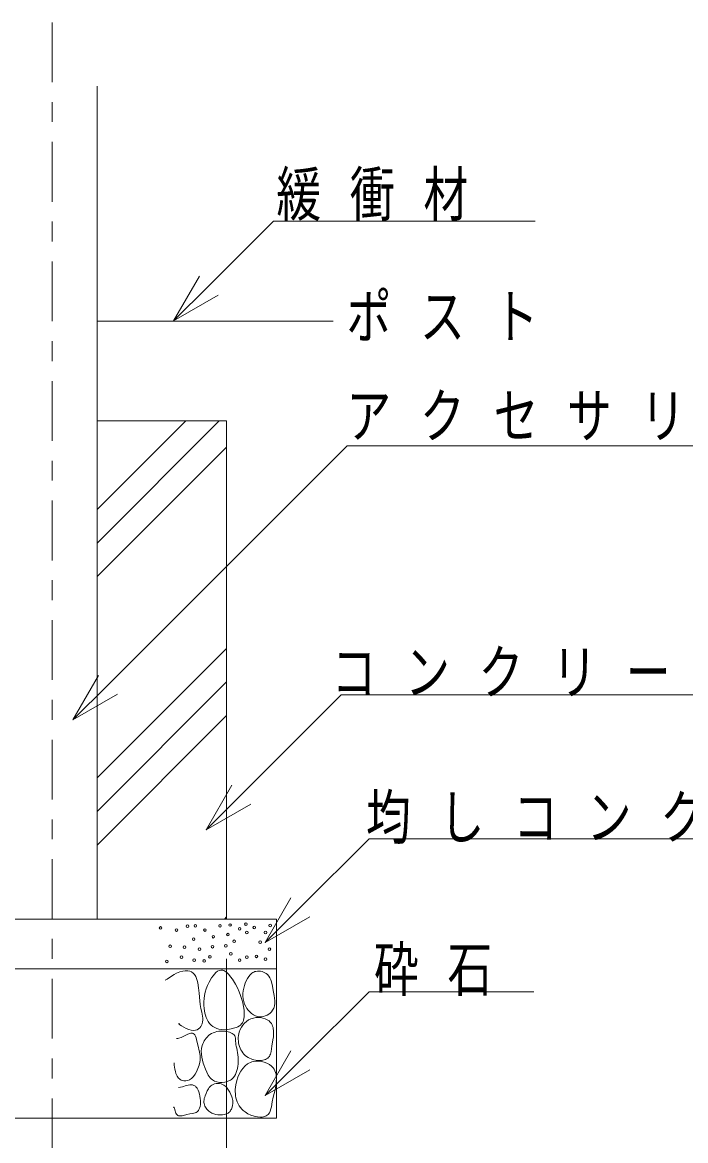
# Model space of a CAD drawing. Units: millimetres on the paper. Extents: x 0 to 420, y -594 to 297.
# Drawn here: x 337.8 to 371, y -413.5 to -357.4 of the extents above; entities that cross this region are included whole.
import ezdxf

# ---------------------------------------------------------------- set-up
doc = ezdxf.new("R2010")
doc.units = ezdxf.units.MM
doc.linetypes.add('USER2', pattern=[6, 3, -1, 1, -1])
for name, color, linetype, lineweight in [('0_2', 7, 'Continuous', 13), ('2D_DIMENSION', 7, 'Continuous', 13), ('3D_GLINE', 7, 'Continuous', 13), ('FOOTING_C', 7, 'USER2', 13), ('HAT', 7, 'Continuous', 13), ('TEXT', 7, 'Continuous', 13)]:
    doc.layers.add(name, color=color, linetype=linetype, lineweight=lineweight)
doc.styles.add('ＭＳ ゴシック', font='')
doc.styles.get('ＭＳ ゴシック').set_extended_font_data('MS Gothic')

msp = doc.modelspace()

# ---------------------------------------------------------------- linework, layer by layer
at = {"layer": '0_2'}
for p, q in [((341.508, -360.595), (341.508, -402.4)), ((341.508, -377.4), (348.008, -377.4)), ((342.433, -377.4), (348.008, -377.4)), ((348.008, -377.4), (348.008, -402.4)), ((328.008, -402.4), (350.508, -402.4)), ((350.508, -402.4), (350.508, -412.4)), ((328.008, -404.9), (350.508, -404.9)), ((328.008, -412.4), (350.508, -412.4))]:
    msp.add_line(p, q, dxfattribs=at)
at = {"layer": '2D_DIMENSION'}
msp.add_line((348.008, -404.4), (348.008, -423.4), dxfattribs=at)
at = {"layer": '3D_GLINE'}
msp.add_line((341.508, -372.4), (353.349, -372.4), dxfattribs=at)
at = {"layer": 'FOOTING_C'}
msp.add_line((339.258, -357.4), (339.258, -414.9), dxfattribs=at)
at = {"layer": 'HAT'}
for p, q in [((341.508, -381.849), (345.957, -377.4)), ((341.508, -383.533), (347.64, -377.4)), ((341.508, -385.216), (348.008, -378.716)), ((341.508, -395.319), (348.008, -388.819)), ((341.508, -397.003), (348.008, -390.503)), ((341.508, -398.687), (348.008, -392.187)), ((347.897, -402.4), (348.008, -402.289)), ((345.242, -405.266), (345.371, -405.19)), ((345.371, -405.19), (345.499, -405.123)), ((345.499, -405.123), (345.659, -405.055)), ((345.659, -405.055), (345.805, -405.012)), ((345.805, -405.012), (345.936, -404.993)), ((345.936, -404.993), (346.055, -404.996)), ((346.055, -404.996), (346.159, -405.018)), ((346.159, -405.018), (346.251, -405.059)), ((346.251, -405.059), (346.33, -405.115)), ((346.33, -405.115), (346.397, -405.187)), ((346.397, -405.187), (346.455, -405.277)), ((347.396, -405.167), (347.324, -405.258)), ((347.472, -405.088), (347.396, -405.167)), ((347.55, -405.025), (347.472, -405.088)), ((347.631, -404.982), (347.55, -405.025)), ((347.713, -404.962), (347.631, -404.982)), ((347.763, -404.963), (347.713, -404.962)), ((347.814, -404.973), (347.763, -404.963)), ((347.864, -404.991), (347.814, -404.973)), ((347.915, -405.017), (347.864, -404.991)), ((348.015, -405.089), (347.915, -405.017)), ((348.112, -405.184), (348.015, -405.089)), ((348.206, -405.295), (348.112, -405.184)), ((349.192, -405.195), (349.116, -405.284)), ((349.278, -405.12), (349.192, -405.195)), ((349.324, -405.089), (349.278, -405.12)), ((349.373, -405.063), (349.324, -405.089)), ((349.424, -405.042), (349.373, -405.063)), ((349.477, -405.027), (349.424, -405.042)), ((349.551, -405.016), (349.477, -405.027)), ((349.628, -405.014), (349.551, -405.016)), ((349.706, -405.023), (349.628, -405.014)), ((349.783, -405.04), (349.706, -405.023)), ((349.858, -405.065), (349.783, -405.04)), ((349.929, -405.099), (349.858, -405.065)), ((349.995, -405.139), (349.929, -405.099)), ((350.055, -405.187), (349.995, -405.139)), ((350.125, -405.265), (350.055, -405.187)), ((344.921, -405.476), (345.017, -405.411)), ((345.017, -405.411), (345.242, -405.266)), ((346.455, -405.277), (346.501, -405.379)), ((346.501, -405.379), (346.537, -405.491)), ((346.537, -405.491), (346.564, -405.61)), ((346.564, -405.61), (346.6, -405.862)), ((347.055, -405.741), (346.989, -405.906)), ((347.135, -405.572), (347.055, -405.741)), ((347.256, -405.359), (347.135, -405.572)), ((347.324, -405.258), (347.256, -405.359)), ((348.294, -405.416), (348.206, -405.295)), ((348.451, -405.668), (348.294, -405.416)), ((348.554, -405.861), (348.451, -405.668)), ((348.9, -405.732), (348.862, -405.871)), ((348.941, -405.613), (348.9, -405.732)), ((348.991, -405.497), (348.941, -405.613)), ((349.049, -405.386), (348.991, -405.497)), ((349.116, -405.284), (349.049, -405.386)), ((350.181, -405.354), (350.125, -405.265)), ((350.224, -405.452), (350.181, -405.354)), ((350.258, -405.555), (350.224, -405.452)), ((350.305, -405.773), (350.258, -405.555)), ((346.6, -405.862), (346.622, -406.117)), ((346.622, -406.117), (346.657, -406.507)), ((346.899, -406.231), (346.875, -406.393)), ((346.937, -406.069), (346.899, -406.231)), ((346.989, -405.906), (346.937, -406.069)), ((348.638, -406.047), (348.554, -405.861)), ((348.709, -406.236), (348.638, -406.047)), ((348.771, -406.438), (348.709, -406.236)), ((348.823, -406.145), (348.822, -406.28)), ((348.822, -406.28), (348.836, -406.412)), ((348.836, -406.009), (348.823, -406.145)), ((348.862, -405.871), (348.836, -406.009)), ((350.343, -405.989), (350.305, -405.773)), ((350.39, -406.243), (350.343, -405.989)), ((350.408, -406.374), (350.39, -406.243)), ((346.657, -406.507), (346.683, -406.696)), ((346.683, -406.696), (346.718, -406.887)), ((346.718, -406.887), (346.762, -407.081)), ((346.875, -406.393), (346.864, -406.555)), ((346.864, -406.555), (346.865, -406.719)), ((346.865, -406.719), (346.878, -406.887)), ((346.878, -406.887), (346.917, -407.117)), ((348.816, -406.607), (348.771, -406.438)), ((348.854, -406.786), (348.816, -406.607)), ((348.836, -406.412), (348.863, -406.542)), ((348.882, -406.967), (348.854, -406.786)), ((348.863, -406.542), (348.906, -406.668)), ((348.906, -406.668), (348.964, -406.791)), ((348.964, -406.791), (349.024, -406.888)), ((349.024, -406.888), (349.094, -406.98)), ((350.342, -406.93), (350.367, -406.875)), ((350.367, -406.875), (350.386, -406.817)), ((350.386, -406.817), (350.401, -406.758)), ((350.401, -406.758), (350.417, -406.634)), ((350.418, -406.505), (350.408, -406.374)), ((350.417, -406.634), (350.418, -406.505)), ((346.762, -407.081), (346.8, -407.276)), ((346.8, -407.276), (346.81, -407.373)), ((346.81, -407.373), (346.813, -407.469)), ((346.917, -407.117), (346.946, -407.231)), ((346.946, -407.231), (346.984, -407.342)), ((346.984, -407.342), (347.03, -407.448)), ((347.03, -407.448), (347.086, -407.547)), ((348.857, -407.472), (348.876, -407.396)), ((348.876, -407.396), (348.888, -407.316)), ((348.895, -407.145), (348.882, -406.967)), ((348.888, -407.316), (348.895, -407.145)), ((349.094, -406.98), (349.173, -407.065)), ((349.224, -407.408), (349.108, -407.466)), ((349.173, -407.065), (349.26, -407.141)), ((349.285, -407.386), (349.224, -407.408)), ((349.26, -407.141), (349.354, -407.204)), ((349.349, -407.368), (349.285, -407.386)), ((349.467, -407.347), (349.349, -407.368)), ((349.354, -407.204), (349.454, -407.254)), ((349.454, -407.254), (349.56, -407.288)), ((349.589, -407.341), (349.467, -407.347)), ((349.56, -407.288), (349.67, -407.304)), ((349.711, -407.35), (349.589, -407.341)), ((349.67, -407.304), (349.762, -407.302)), ((349.83, -407.372), (349.711, -407.35)), ((349.762, -407.302), (349.855, -407.287)), ((349.943, -407.407), (349.83, -407.372)), ((349.855, -407.287), (349.946, -407.26)), ((350.047, -407.456), (349.943, -407.407)), ((349.946, -407.26), (350.034, -407.222)), ((350.034, -407.222), (350.116, -407.175)), ((350.116, -407.175), (350.191, -407.118)), ((350.191, -407.118), (350.257, -407.054)), ((350.257, -407.054), (350.311, -406.983)), ((350.311, -406.983), (350.342, -406.93)), ((345.608, -407.655), (345.611, -407.648)), ((345.616, -407.668), (345.608, -407.655)), ((345.611, -407.648), (345.659, -407.657)), ((345.666, -407.711), (345.616, -407.668)), ((345.749, -407.767), (345.666, -407.711)), ((345.858, -407.83), (345.749, -407.767)), ((345.982, -407.891), (345.858, -407.83)), ((346.111, -407.942), (345.982, -407.891)), ((346.237, -407.977), (346.111, -407.942)), ((346.346, -407.989), (346.237, -407.977)), ((346.443, -407.981), (346.346, -407.989)), ((346.528, -407.955), (346.443, -407.981)), ((346.601, -407.914), (346.528, -407.955)), ((346.663, -407.862), (346.601, -407.914)), ((346.713, -407.799), (346.663, -407.862)), ((346.753, -407.73), (346.713, -407.799)), ((346.782, -407.657), (346.753, -407.73)), ((346.804, -407.564), (346.782, -407.657)), ((346.813, -407.469), (346.804, -407.564)), ((347.086, -407.547), (347.153, -407.639)), ((347.153, -407.639), (347.231, -407.721)), ((347.231, -407.721), (347.317, -407.788)), ((347.317, -407.788), (347.413, -407.845)), ((347.413, -407.845), (347.515, -407.891)), ((347.515, -407.891), (347.623, -407.926)), ((347.623, -407.926), (347.734, -407.949)), ((347.734, -407.949), (347.846, -407.96)), ((347.846, -407.96), (347.957, -407.959)), ((347.957, -407.959), (348.066, -407.945)), ((348.066, -407.945), (348.238, -407.912)), ((348.238, -407.912), (348.412, -407.869)), ((348.412, -407.869), (348.495, -407.841)), ((348.495, -407.841), (348.573, -407.808)), ((348.573, -407.808), (348.645, -407.768)), ((348.689, -407.949), (348.643, -408.073)), ((348.645, -407.768), (348.707, -407.721)), ((348.749, -407.832), (348.689, -407.949)), ((348.707, -407.721), (348.757, -407.668)), ((348.821, -407.723), (348.749, -407.832)), ((348.757, -407.668), (348.799, -407.609)), ((348.799, -407.609), (348.832, -407.543)), ((348.906, -407.625), (348.821, -407.723)), ((348.832, -407.543), (348.857, -407.472)), ((349.002, -407.538), (348.906, -407.625)), ((349.108, -407.466), (349.002, -407.538)), ((350.139, -407.518), (350.047, -407.456)), ((350.179, -407.554), (350.139, -407.518)), ((350.215, -407.592), (350.179, -407.554)), ((350.256, -407.648), (350.215, -407.592)), ((350.289, -407.709), (350.256, -407.648)), ((350.316, -407.774), (350.289, -407.709)), ((350.335, -407.843), (350.316, -407.774)), ((350.349, -407.915), (350.335, -407.843)), ((350.358, -407.99), (350.349, -407.915)), ((350.362, -408.146), (350.358, -407.99)), ((345.499, -408.394), (345.554, -408.39)), ((345.554, -408.39), (345.611, -408.38)), ((345.611, -408.38), (345.726, -408.342)), ((345.726, -408.342), (345.956, -408.233)), ((345.956, -408.233), (346.065, -408.18)), ((346.065, -408.18), (346.166, -408.141)), ((346.166, -408.141), (346.213, -408.129)), ((346.213, -408.129), (346.256, -408.123)), ((346.256, -408.123), (346.297, -408.126)), ((346.297, -408.126), (346.333, -408.138)), ((346.333, -408.138), (346.378, -408.171)), ((346.378, -408.171), (346.416, -408.221)), ((346.416, -408.221), (346.448, -408.286)), ((346.448, -408.286), (346.475, -408.362)), ((346.475, -408.362), (346.519, -408.535)), ((346.519, -408.535), (346.558, -408.715)), ((346.886, -408.515), (346.845, -408.59)), ((346.932, -408.443), (346.886, -408.515)), ((346.984, -408.374), (346.932, -408.443)), ((347.041, -408.311), (346.984, -408.374)), ((347.102, -408.253), (347.041, -408.311)), ((347.167, -408.202), (347.102, -408.253)), ((347.249, -408.15), (347.167, -408.202)), ((347.335, -408.108), (347.249, -408.15)), ((347.426, -408.075), (347.335, -408.108)), ((347.522, -408.052), (347.426, -408.075)), ((347.621, -408.037), (347.522, -408.052)), ((347.723, -408.03), (347.621, -408.037)), ((347.829, -408.032), (347.723, -408.03)), ((347.937, -408.041), (347.829, -408.032)), ((348.086, -408.067), (347.937, -408.041)), ((348.157, -408.086), (348.086, -408.067)), ((348.225, -408.11), (348.157, -408.086)), ((348.286, -408.14), (348.225, -408.11)), ((348.34, -408.175), (348.286, -408.14)), ((348.385, -408.217), (348.34, -408.175)), ((348.418, -408.266), (348.385, -408.217)), ((348.44, -408.32), (348.418, -408.266)), ((348.451, -408.381), (348.44, -408.32)), ((348.458, -408.512), (348.451, -408.381)), ((348.461, -408.649), (348.458, -408.512)), ((348.594, -408.342), (348.591, -408.433)), ((348.591, -408.433), (348.595, -408.525)), ((348.604, -408.251), (348.594, -408.342)), ((348.595, -408.525), (348.606, -408.615)), ((348.62, -408.161), (348.604, -408.251)), ((348.643, -408.073), (348.62, -408.161)), ((350.279, -408.779), (350.331, -408.469)), ((350.331, -408.469), (350.351, -408.307)), ((350.351, -408.307), (350.362, -408.146)), ((346.558, -408.715), (346.647, -409.086)), ((346.647, -409.086), (346.678, -409.254)), ((346.749, -408.891), (346.736, -409.038)), ((346.736, -409.038), (346.741, -409.186)), ((346.782, -408.747), (346.749, -408.891)), ((346.81, -408.668), (346.782, -408.747)), ((346.845, -408.59), (346.81, -408.668)), ((348.468, -408.715), (348.461, -408.649)), ((348.483, -408.779), (348.468, -408.715)), ((348.514, -408.887), (348.483, -408.779)), ((348.54, -408.996), (348.514, -408.887)), ((348.56, -409.106), (348.54, -408.996)), ((348.575, -409.218), (348.56, -409.106)), ((348.606, -408.615), (348.624, -408.705)), ((348.624, -408.705), (348.648, -408.793)), ((348.648, -408.793), (348.68, -408.878)), ((348.68, -408.878), (348.718, -408.961)), ((348.718, -408.961), (348.763, -409.039)), ((348.763, -409.039), (348.815, -409.114)), ((348.815, -409.114), (348.874, -409.183)), ((350.206, -409.18), (350.224, -409.116)), ((350.224, -409.116), (350.239, -409.05)), ((350.239, -409.05), (350.279, -408.779)), ((345.372, -409.615), (345.371, -409.645)), ((345.384, -409.737), (345.372, -409.615)), ((346.668, -409.579), (346.627, -409.741)), ((346.68, -409.499), (346.668, -409.579)), ((346.678, -409.254), (346.685, -409.337)), ((346.686, -409.421), (346.68, -409.499)), ((346.685, -409.337), (346.686, -409.421)), ((346.741, -409.186), (346.761, -409.336)), ((346.761, -409.336), (346.793, -409.485)), ((346.793, -409.485), (346.836, -409.635)), ((346.836, -409.635), (346.943, -409.934)), ((348.567, -409.787), (348.579, -409.677)), ((348.584, -409.33), (348.575, -409.218)), ((348.579, -409.677), (348.586, -409.56)), ((348.588, -409.444), (348.584, -409.33)), ((348.586, -409.56), (348.588, -409.444)), ((348.874, -409.183), (348.94, -409.247)), ((349.058, -409.676), (348.933, -409.776)), ((348.94, -409.247), (349.012, -409.305)), ((349.012, -409.305), (349.092, -409.356)), ((349.126, -409.634), (349.058, -409.676)), ((349.092, -409.356), (349.159, -409.391)), ((349.197, -409.599), (349.126, -409.634)), ((349.159, -409.391), (349.23, -409.422)), ((349.271, -409.57), (349.197, -409.599)), ((349.23, -409.422), (349.303, -409.447)), ((349.349, -409.549), (349.271, -409.57)), ((349.303, -409.447), (349.378, -409.468)), ((349.483, -409.529), (349.349, -409.549)), ((349.378, -409.468), (349.454, -409.484)), ((349.454, -409.484), (349.531, -409.495)), ((349.621, -409.529), (349.483, -409.529)), ((349.531, -409.495), (349.607, -409.5)), ((349.607, -409.5), (349.682, -409.5)), ((349.761, -409.546), (349.621, -409.529)), ((349.682, -409.5), (349.756, -409.495)), ((349.756, -409.495), (349.826, -409.484)), ((349.898, -409.581), (349.761, -409.546)), ((349.826, -409.484), (349.893, -409.467)), ((349.893, -409.467), (349.956, -409.444)), ((350.029, -409.632), (349.898, -409.581)), ((349.956, -409.444), (350.014, -409.416)), ((350.014, -409.416), (350.067, -409.381)), ((350.149, -409.697), (350.029, -409.632)), ((350.067, -409.381), (350.112, -409.34)), ((350.112, -409.34), (350.151, -409.292)), ((350.151, -409.292), (350.182, -409.239)), ((350.182, -409.239), (350.206, -409.18)), ((345.412, -409.942), (345.384, -409.737)), ((345.436, -410.053), (345.412, -409.942)), ((345.467, -410.158), (345.436, -410.053)), ((345.494, -410.225), (345.467, -410.158)), ((345.525, -410.285), (345.494, -410.225)), ((346.424, -410.189), (346.344, -410.305)), ((346.493, -410.062), (346.424, -410.189)), ((346.568, -409.902), (346.493, -410.062)), ((346.627, -409.741), (346.568, -409.902)), ((346.943, -409.934), (347.008, -410.092)), ((347.008, -410.092), (347.084, -410.241)), ((347.084, -410.241), (347.128, -410.31)), ((348.397, -410.295), (348.45, -410.205)), ((348.45, -410.205), (348.492, -410.107)), ((348.492, -410.107), (348.524, -410.004)), ((348.524, -410.004), (348.549, -409.896)), ((348.549, -409.896), (348.567, -409.787)), ((348.64, -410.183), (348.57, -410.344)), ((348.724, -410.033), (348.64, -410.183)), ((348.822, -409.896), (348.724, -410.033)), ((348.933, -409.776), (348.822, -409.896)), ((350.255, -409.777), (350.149, -409.697)), ((350.343, -409.87), (350.255, -409.777)), ((350.393, -409.942), (350.343, -409.87)), ((350.432, -410.02), (350.393, -409.942)), ((350.462, -410.103), (350.432, -410.02)), ((350.484, -410.19), (350.462, -410.103)), ((350.497, -410.28), (350.484, -410.19)), ((345.56, -410.337), (345.525, -410.285)), ((345.598, -410.383), (345.56, -410.337)), ((345.638, -410.422), (345.598, -410.383)), ((345.681, -410.454), (345.638, -410.422)), ((345.726, -410.48), (345.681, -410.454)), ((345.772, -410.501), (345.726, -410.48)), ((345.867, -410.525), (345.772, -410.501)), ((345.787, -410.821), (345.982, -410.763)), ((345.962, -410.528), (345.867, -410.525)), ((346.054, -410.512), (345.962, -410.528)), ((345.982, -410.763), (346.076, -410.739)), ((346.141, -410.479), (346.054, -410.512)), ((346.076, -410.739), (346.168, -410.724)), ((346.198, -410.445), (346.141, -410.479)), ((346.168, -410.724), (346.254, -410.721)), ((346.251, -410.404), (346.198, -410.445)), ((346.3, -410.357), (346.251, -410.404)), ((346.254, -410.721), (346.294, -410.726)), ((346.294, -410.726), (346.333, -410.735)), ((346.344, -410.305), (346.3, -410.357)), ((346.333, -410.735), (346.37, -410.751)), ((346.37, -410.751), (346.406, -410.771)), ((346.406, -410.771), (346.439, -410.796)), ((346.439, -410.796), (346.47, -410.826)), ((347.168, -410.815), (347.127, -410.862)), ((347.128, -410.31), (347.178, -410.373)), ((347.213, -410.772), (347.168, -410.815)), ((347.178, -410.373), (347.233, -410.429)), ((347.263, -410.735), (347.213, -410.772)), ((347.233, -410.429), (347.296, -410.479)), ((347.332, -410.701), (347.263, -410.735)), ((347.296, -410.479), (347.347, -410.51)), ((347.406, -410.676), (347.332, -410.701)), ((347.347, -410.51), (347.402, -410.537)), ((347.402, -410.537), (347.521, -410.578)), ((347.485, -410.661), (347.406, -410.676)), ((347.566, -410.656), (347.485, -410.661)), ((347.521, -410.578), (347.648, -410.6)), ((347.648, -410.661), (347.566, -410.656)), ((347.648, -410.6), (347.78, -410.604)), ((347.728, -410.676), (347.648, -410.661)), ((347.803, -410.701), (347.728, -410.676)), ((347.78, -410.604), (347.911, -410.591)), ((347.873, -410.735), (347.803, -410.701)), ((347.92, -410.768), (347.873, -410.735)), ((347.911, -410.591), (348.037, -410.56)), ((347.963, -410.805), (347.92, -410.768)), ((348.003, -410.846), (347.963, -410.805)), ((348.037, -410.56), (348.154, -410.512)), ((348.154, -410.512), (348.208, -410.482)), ((348.208, -410.482), (348.258, -410.447)), ((348.258, -410.447), (348.334, -410.377)), ((348.334, -410.377), (348.397, -410.295)), ((348.465, -410.73), (348.45, -410.84)), ((348.515, -410.511), (348.465, -410.73)), ((348.57, -410.344), (348.515, -410.511)), ((350.435, -410.965), (350.473, -410.766)), ((350.473, -410.766), (350.498, -410.568)), ((350.503, -410.374), (350.497, -410.28)), ((350.498, -410.568), (350.503, -410.374)), ((345.595, -410.864), (345.69, -410.847)), ((345.69, -410.847), (345.787, -410.821)), ((346.47, -410.826), (346.499, -410.86)), ((346.499, -410.86), (346.526, -410.897)), ((346.526, -410.897), (346.573, -410.983)), ((346.573, -410.983), (346.613, -411.079)), ((346.613, -411.079), (346.645, -411.184)), ((346.645, -411.184), (346.669, -411.295)), ((346.669, -411.295), (346.686, -411.409)), ((346.906, -411.346), (346.889, -411.411)), ((346.926, -411.281), (346.906, -411.346)), ((346.975, -411.152), (346.926, -411.281)), ((347.028, -411.03), (346.975, -411.152)), ((347.058, -410.971), (347.028, -411.03)), ((347.091, -410.915), (347.058, -410.971)), ((347.127, -410.862), (347.091, -410.915)), ((348.039, -410.89), (348.003, -410.846)), ((348.104, -410.987), (348.039, -410.89)), ((348.162, -411.088), (348.104, -410.987)), ((348.221, -411.202), (348.162, -411.088)), ((348.27, -411.318), (348.221, -411.202)), ((348.29, -411.378), (348.27, -411.318)), ((348.441, -410.95), (348.439, -411.06)), ((348.439, -411.06), (348.444, -411.168)), ((348.45, -410.84), (348.441, -410.95)), ((348.444, -411.168), (348.457, -411.275)), ((348.457, -411.275), (348.477, -411.38)), ((350.299, -411.578), (350.343, -411.345)), ((350.343, -411.345), (350.435, -410.965)), ((345.347, -411.844), (345.339, -411.858)), ((345.355, -411.838), (345.347, -411.844)), ((345.363, -411.838), (345.355, -411.838)), ((345.37, -411.845), (345.363, -411.838)), ((345.384, -411.873), (345.37, -411.845)), ((345.398, -411.917), (345.384, -411.873)), ((345.428, -412.032), (345.398, -411.917)), ((346.653, -411.892), (346.621, -411.968)), ((346.676, -411.807), (346.653, -411.892)), ((346.69, -411.714), (346.676, -411.807)), ((346.686, -411.409), (346.694, -411.513)), ((346.696, -411.615), (346.69, -411.714)), ((346.694, -411.513), (346.696, -411.615)), ((346.877, -411.475), (346.871, -411.539)), ((346.871, -411.539), (346.871, -411.603)), ((346.871, -411.603), (346.878, -411.666)), ((346.889, -411.411), (346.877, -411.475)), ((346.878, -411.666), (346.894, -411.726)), ((346.894, -411.726), (346.916, -411.785)), ((346.916, -411.785), (346.945, -411.843)), ((346.945, -411.843), (346.98, -411.898)), ((346.98, -411.898), (347.02, -411.95)), ((348.247, -411.94), (348.282, -411.851)), ((348.282, -411.851), (348.307, -411.758)), ((348.306, -411.44), (348.29, -411.378)), ((348.317, -411.503), (348.306, -411.44)), ((348.307, -411.758), (348.32, -411.663)), ((348.322, -411.569), (348.317, -411.503)), ((348.32, -411.663), (348.322, -411.569)), ((348.477, -411.38), (348.504, -411.482)), ((348.504, -411.482), (348.54, -411.581)), ((348.54, -411.581), (348.583, -411.677)), ((348.583, -411.677), (348.635, -411.768)), ((348.635, -411.768), (348.696, -411.855)), ((348.696, -411.855), (348.765, -411.937)), ((348.765, -411.937), (348.844, -412.013)), ((350.196, -412.039), (350.231, -411.934)), ((350.231, -411.934), (350.258, -411.819)), ((350.258, -411.819), (350.299, -411.578)), ((345.446, -412.092), (345.428, -412.032)), ((345.467, -412.147), (345.446, -412.092)), ((345.488, -412.186), (345.467, -412.147)), ((345.512, -412.218), (345.488, -412.186)), ((345.538, -412.243), (345.512, -412.218)), ((345.567, -412.262), (345.538, -412.243)), ((345.597, -412.275), (345.567, -412.262)), ((345.63, -412.283), (345.597, -412.275)), ((345.664, -412.286), (345.63, -412.283)), ((345.7, -412.285), (345.664, -412.286)), ((345.774, -412.275), (345.7, -412.285)), ((345.852, -412.255), (345.774, -412.275)), ((346.012, -412.211), (345.852, -412.255)), ((346.162, -412.182), (346.012, -412.211)), ((346.301, -412.161), (346.162, -412.182)), ((346.365, -412.148), (346.301, -412.161)), ((346.424, -412.133), (346.365, -412.148)), ((346.478, -412.111), (346.424, -412.133)), ((346.526, -412.083), (346.478, -412.111)), ((346.553, -412.059), (346.526, -412.083)), ((346.579, -412.032), (346.553, -412.059)), ((346.601, -412.002), (346.579, -412.032)), ((346.621, -411.968), (346.601, -412.002)), ((347.02, -411.95), (347.065, -411.998)), ((347.065, -411.998), (347.114, -412.043)), ((347.114, -412.043), (347.167, -412.083)), ((347.167, -412.083), (347.213, -412.112)), ((347.213, -412.112), (347.261, -412.138)), ((347.261, -412.138), (347.311, -412.16)), ((347.311, -412.16), (347.361, -412.179)), ((347.361, -412.179), (347.413, -412.195)), ((347.413, -412.195), (347.466, -412.208)), ((347.466, -412.208), (347.574, -412.224)), ((347.574, -412.224), (347.683, -412.229)), ((347.683, -412.229), (347.792, -412.222)), ((347.792, -412.222), (347.899, -412.205)), ((347.899, -412.205), (348.001, -412.179)), ((348.001, -412.179), (348.041, -412.163)), ((348.041, -412.163), (348.078, -412.143)), ((348.078, -412.143), (348.113, -412.118)), ((348.113, -412.118), (348.145, -412.089)), ((348.145, -412.089), (348.175, -412.056)), ((348.175, -412.056), (348.202, -412.02)), ((348.202, -412.02), (348.226, -411.981)), ((348.226, -411.981), (348.247, -411.94)), ((348.844, -412.013), (348.932, -412.083)), ((348.932, -412.083), (349.073, -412.171)), ((349.073, -412.171), (349.227, -412.243)), ((349.227, -412.243), (349.389, -412.297)), ((349.389, -412.297), (349.551, -412.33)), ((349.551, -412.33), (349.708, -412.341)), ((349.708, -412.341), (349.783, -412.337)), ((349.783, -412.337), (349.854, -412.326)), ((349.854, -412.326), (349.921, -412.308)), ((349.921, -412.308), (349.982, -412.283)), ((349.982, -412.283), (350.038, -412.251)), ((350.038, -412.251), (350.087, -412.211)), ((350.087, -412.211), (350.149, -412.133)), ((350.149, -412.133), (350.196, -412.039))]:
    msp.add_line(p, q, dxfattribs=at)
for centre in [(344.698, -402.848), (345.495, -402.953), (346.04, -402.764), (346.438, -402.743), (346.921, -402.953), (347.675, -402.743), (348.179, -402.701), (348.661, -402.89), (348.976, -402.659), (349.395, -402.827), (350.192, -402.722), (346.354, -403.414), (347.34, -403.288), (348.074, -403.183), (348.389, -403.519), (349.018, -403.079), (349.689, -403.561), (349.961, -403.079), (345.18, -403.77), (345.893, -403.812), (346.648, -403.917), (347.298, -403.791), (347.969, -403.75), (348.221, -404.148), (350.15, -403.917), (345.012, -404.525), (345.746, -404.316), (346.375, -404.462), (346.879, -404.504), (347.172, -404.295), (348.661, -404.462), (349.018, -404.316), (349.5, -404.274), (349.961, -404.42)]:
    msp.add_circle(centre, 0.0663, dxfattribs=at)
at = {"layer": 'TEXT'}
for p, q in [((347.116, -370.615), (350.353, -367.379)), ((350.353, -367.379), (363.48, -367.379)), ((345.348, -372.382), (346.643, -370.141)), ((345.348, -372.382), (347.116, -370.615)), ((347.59, -371.089), (345.348, -372.382)), ((342.062, -390.645), (354.059, -378.652)), ((354.059, -378.652), (376.722, -378.652)), ((340.294, -392.412), (341.588, -390.171)), ((340.294, -392.412), (342.062, -390.645)), ((342.536, -391.118), (340.294, -392.412)), ((348.747, -396.156), (353.757, -391.147)), ((353.757, -391.147), (375.713, -391.147)), ((346.979, -397.923), (348.274, -395.682)), ((346.979, -397.923), (348.747, -396.156)), ((349.221, -396.629), (346.979, -397.923)), ((351.703, -401.818), (355.149, -398.373)), ((355.149, -398.373), (384.566, -398.373)), ((349.935, -403.585), (351.23, -401.344)), ((349.935, -403.585), (351.703, -401.818)), ((352.177, -402.291), (349.935, -403.585)), ((351.703, -409.495), (355.149, -406.05)), ((355.149, -406.05), (363.412, -406.05)), ((349.935, -411.263), (351.23, -409.021)), ((349.935, -411.263), (351.703, -409.495)), ((352.177, -409.969), (349.935, -411.263))]:
    msp.add_line(p, q, dxfattribs=at)

# ---------------------------------------------------------------- texts
at = {"layer": 'TEXT', "char_height": 2.199, "attachment_point": 7, "style": 'ＭＳ ゴシック'}
for s, insert in [('\\T1.64;\\W0.75;緩衝材', (350.5, -367.366)), ('\\T1.64;\\W0.75;ポスト', (354.014, -373.376)), ('\\T1.64;\\W0.75;アクセサリー', (354.014, -378.376)), ('\\T1.64;\\W0.75;コンクリート', (353.266, -391.233)), ('\\T1.64;\\W0.75;均しコンクリート', (354.995, -398.633)), ('\\T1.64;\\W0.75;砕石', (355.395, -406.257))]:
    msp.add_mtext(s, dxfattribs=dict(at, insert=insert))

doc.saveas('drawing.dxf')
